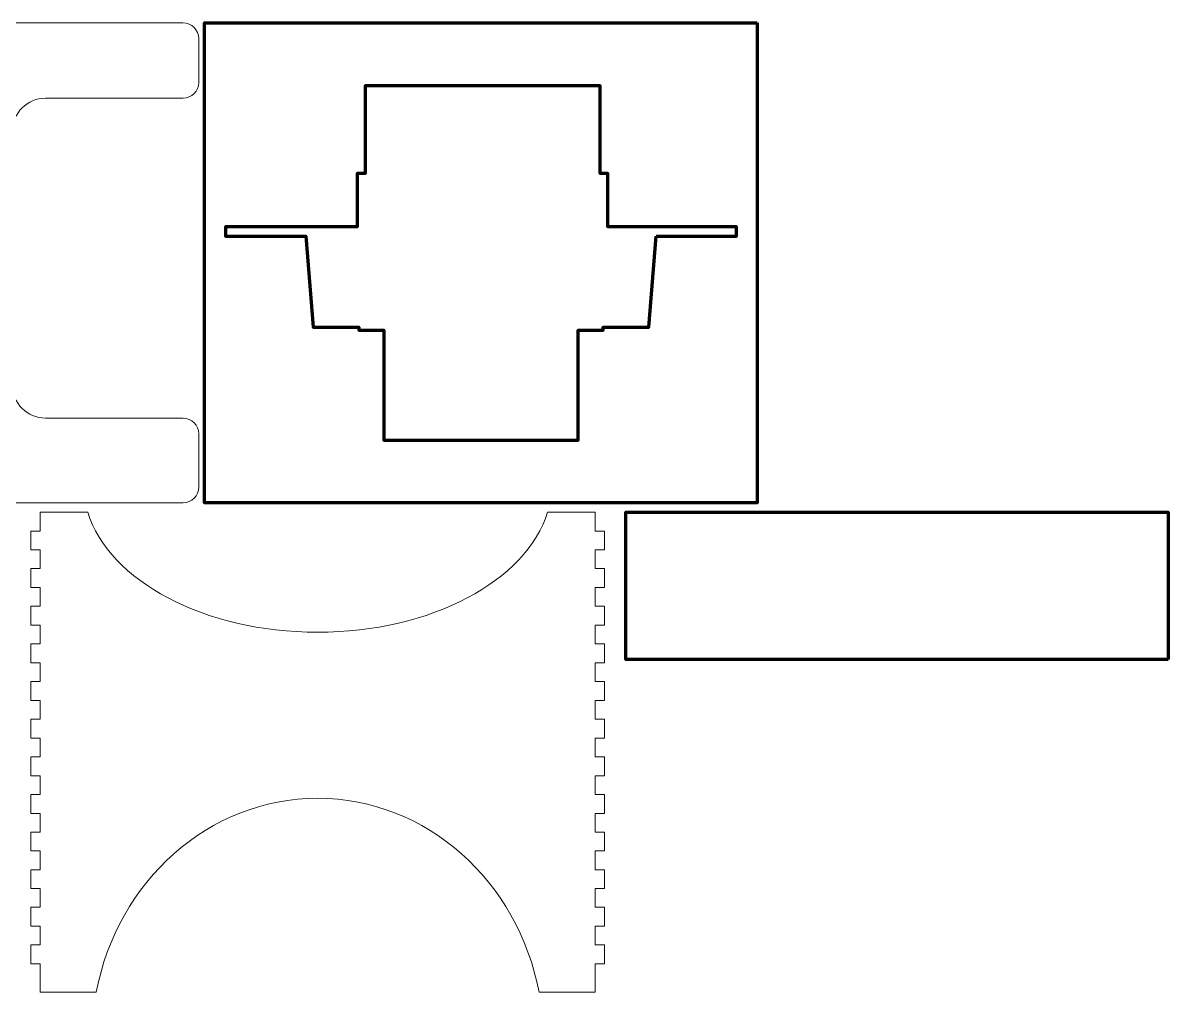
# Model space of a CAD drawing. Header units: millimetres. Extents: x 4 to 746, y 10 to 331.
# Drawn here: x 380.8 to 746.2, y 21.5 to 330.6 of the extents above; entities that cross this region are included whole.
import ezdxf

# ---------------------------------------------------------------- set-up
doc = ezdxf.new("R2010")
doc.units = ezdxf.units.MM
doc.header["$MEASUREMENT"] = 0
doc.layers.add('Layer 1', color=7, linetype='Continuous', lineweight=0)

msp = doc.modelspace()

# ---------------------------------------------------------------- linework, layer by layer
at = {"layer": 'Layer 1', "color": 250, "lineweight": 70, "true_color": 0x212529}
msp.add_lwpolyline([(746.16, 127.56), (573.23, 127.56), (573.23, 174.58), (746.16, 174.58)], close=True, dxfattribs=at)
at = {"layer": 'Layer 1', "color": 18, "lineweight": 5, "true_color": 0x000000}
for points, knots in [([(436.91, 311.61), (436.91, 311.61), (436.91, 325.63), (436.91, 325.63), (436.91, 328.39), (434.67, 330.63), (431.91, 330.63), (431.91, 330.63), (226.89, 330.63), (226.89, 330.63), (226.88, 330.63), (226.87, 330.62), (226.87, 330.61), (226.87, 330.61), (226.87, 324.61), (226.87, 324.61), (226.87, 324.6), (226.88, 324.59), (226.89, 324.59), (226.89, 324.59), (229.87, 324.59), (229.87, 324.59), (229.87, 324.59), (229.87, 318.63), (229.87, 318.63), (229.87, 318.63), (226.89, 318.63), (226.89, 318.63), (226.88, 318.63), (226.87, 318.62), (226.87, 318.61), (226.87, 318.61), (226.87, 312.61), (226.87, 312.61), (226.87, 312.6), (226.88, 312.59), (226.89, 312.59), (226.89, 312.59), (229.87, 312.59), (229.87, 312.59), (229.87, 312.59), (229.87, 306.63), (229.87, 306.63), (229.87, 306.63), (226.89, 306.63), (226.89, 306.63), (226.88, 306.63), (226.87, 306.62), (226.87, 306.61), (226.87, 306.61), (226.87, 300.61), (226.87, 300.61), (226.87, 300.6), (226.88, 300.59), (226.89, 300.59), (226.89, 300.59), (229.87, 300.59), (229.87, 300.59), (229.87, 300.59), (229.87, 294.63), (229.87, 294.63), (229.87, 294.63), (226.89, 294.63), (226.89, 294.63), (226.88, 294.63), (226.87, 294.62), (226.87, 294.61), (226.87, 294.61), (226.87, 288.61), (226.87, 288.61), (226.87, 288.6), (226.88, 288.59), (226.89, 288.59), (226.89, 288.59), (229.87, 288.59), (229.87, 288.59), (229.87, 288.59), (229.87, 282.63), (229.87, 282.63), (229.87, 282.63), (226.89, 282.63), (226.89, 282.63), (226.88, 282.63), (226.87, 282.62), (226.87, 282.61), (226.87, 282.61), (226.87, 276.61), (226.87, 276.61), (226.87, 276.6), (226.88, 276.59), (226.89, 276.59), (226.89, 276.59), (229.87, 276.59), (229.87, 276.59), (229.87, 276.59), (229.87, 270.63), (229.87, 270.63), (229.87, 270.63), (226.89, 270.63), (226.89, 270.63), (226.88, 270.63), (226.87, 270.62), (226.87, 270.61), (226.87, 270.61), (226.87, 264.61), (226.87, 264.61), (226.87, 264.6), (226.88, 264.59), (226.89, 264.59), (226.89, 264.59), (229.87, 264.59), (229.87, 264.59), (229.87, 264.59), (229.87, 258.63), (229.87, 258.63), (229.87, 258.63), (226.89, 258.63), (226.89, 258.63), (226.88, 258.63), (226.87, 258.62), (226.87, 258.61), (226.87, 258.61), (226.87, 252.61), (226.87, 252.61), (226.87, 252.6), (226.88, 252.59), (226.89, 252.59), (226.89, 252.59), (229.87, 252.59), (229.87, 252.59), (229.87, 252.59), (229.87, 246.63), (229.87, 246.63), (229.87, 246.63), (226.89, 246.63), (226.89, 246.63), (226.88, 246.63), (226.87, 246.62), (226.87, 246.61), (226.87, 246.61), (226.87, 240.61), (226.87, 240.61), (226.87, 240.6), (226.88, 240.59), (226.89, 240.59), (226.89, 240.59), (229.87, 240.59), (229.87, 240.59), (229.87, 240.59), (229.87, 234.63), (229.87, 234.63), (229.87, 234.63), (226.89, 234.63), (226.89, 234.63), (226.88, 234.63), (226.87, 234.62), (226.87, 234.61), (226.87, 234.61), (226.87, 228.61), (226.87, 228.61), (226.87, 228.6), (226.88, 228.59), (226.89, 228.59), (226.89, 228.59), (229.87, 228.59), (229.87, 228.59), (229.87, 228.59), (229.87, 222.63), (229.87, 222.63), (229.87, 222.63), (226.89, 222.63), (226.89, 222.63), (226.88, 222.63), (226.87, 222.62), (226.87, 222.61), (226.87, 222.61), (226.87, 216.61), (226.87, 216.61), (226.87, 216.6), (226.88, 216.59), (226.89, 216.59), (226.89, 216.59), (229.87, 216.59), (229.87, 216.59), (229.87, 216.59), (229.87, 210.63), (229.87, 210.63), (229.87, 210.63), (226.89, 210.63), (226.89, 210.63), (226.88, 210.63), (226.87, 210.62), (226.87, 210.61), (226.87, 210.61), (226.87, 204.61), (226.87, 204.61), (226.87, 204.6), (226.88, 204.59), (226.89, 204.59), (226.89, 204.59), (229.87, 204.59), (229.87, 204.59), (229.87, 204.59), (229.87, 198.63), (229.87, 198.63), (229.87, 198.63), (226.89, 198.63), (226.89, 198.63), (226.88, 198.63), (226.87, 198.62), (226.87, 198.61), (226.87, 198.61), (226.87, 192.61), (226.87, 192.61), (226.87, 192.6), (226.88, 192.59), (226.89, 192.59), (226.89, 192.59), (229.87, 192.59), (229.87, 192.59), (229.87, 192.59), (229.87, 186.63), (229.87, 186.63), (229.87, 186.63), (226.89, 186.63), (226.89, 186.63), (226.88, 186.63), (226.87, 186.62), (226.87, 186.61), (226.87, 186.61), (226.87, 177.59), (226.87, 177.59), (226.87, 177.59), (431.93, 177.59), (431.93, 177.59), (434.68, 177.59), (436.91, 179.82), (436.91, 182.57), (436.91, 182.57), (436.91, 199.6), (436.91, 199.6), (436.91, 202.36), (434.68, 204.59), (431.93, 204.59), (431.93, 204.59), (388.09, 204.59), (388.09, 204.59), (382.22, 204.59), (377.47, 209.34), (377.47, 215.21), (377.47, 215.21), (377.47, 296.01), (377.47, 296.01), (377.47, 301.87), (382.22, 306.63), (388.09, 306.63), (388.09, 306.63), (431.93, 306.63), (431.93, 306.63), (434.68, 306.63), (436.91, 308.86), (436.91, 311.61)], [0, 0, 0, 0, 1, 1, 1, 2, 2, 2, 3, 3, 3, 4, 4, 4, 5, 5, 5, 6, 6, 6, 7, 7, 7, 8, 8, 8, 9, 9, 9, 10, 10, 10, 11, 11, 11, 12, 12, 12, 13, 13, 13, 14, 14, 14, 15, 15, 15, 16, 16, 16, 17, 17, 17, 18, 18, 18, 19, 19, 19, 20, 20, 20, 21, 21, 21, 22, 22, 22, 23, 23, 23, 24, 24, 24, 25, 25, 25, 26, 26, 26, 27, 27, 27, 28, 28, 28, 29, 29, 29, 30, 30, 30, 31, 31, 31, 32, 32, 32, 33, 33, 33, 34, 34, 34, 35, 35, 35, 36, 36, 36, 37, 37, 37, 38, 38, 38, 39, 39, 39, 40, 40, 40, 41, 41, 41, 42, 42, 42, 43, 43, 43, 44, 44, 44, 45, 45, 45, 46, 46, 46, 47, 47, 47, 48, 48, 48, 49, 49, 49, 50, 50, 50, 51, 51, 51, 52, 52, 52, 53, 53, 53, 54, 54, 54, 55, 55, 55, 56, 56, 56, 57, 57, 57, 58, 58, 58, 59, 59, 59, 60, 60, 60, 61, 61, 61, 62, 62, 62, 63, 63, 63, 64, 64, 64, 65, 65, 65, 66, 66, 66, 67, 67, 67, 68, 68, 68, 69, 69, 69, 70, 70, 70, 71, 71, 71, 72, 72, 72, 73, 73, 73, 74, 74, 74, 75, 75, 75, 76, 76, 76, 77, 77, 77, 78, 78, 78, 79, 79, 79, 80, 80, 80, 81, 81, 81, 82, 82, 82, 83, 83, 83, 84, 84, 84, 85, 85, 85, 86, 86, 86, 87, 87, 87, 87]), ([(566.37, 162.54), (566.38, 162.54), (566.39, 162.55), (566.39, 162.56), (566.39, 162.56), (566.39, 168.56), (566.39, 168.56), (566.39, 168.57), (566.38, 168.58), (566.37, 168.58), (566.37, 168.58), (563.39, 168.58), (563.39, 168.58), (563.39, 168.58), (563.39, 174.56), (563.39, 174.56), (563.39, 174.57), (563.38, 174.58), (563.37, 174.58), (563.37, 174.58), (548.21, 174.58), (548.21, 174.58), (541.43, 152.76), (511.17, 136.3), (474.87, 136.3), (438.57, 136.3), (408.31, 152.76), (401.53, 174.58), (401.53, 174.58), (386.37, 174.58), (386.37, 174.58), (386.36, 174.58), (386.35, 174.57), (386.35, 174.56), (386.35, 174.56), (386.35, 168.58), (386.35, 168.58), (386.35, 168.58), (383.37, 168.58), (383.37, 168.58), (383.36, 168.58), (383.35, 168.57), (383.35, 168.56), (383.35, 168.56), (383.35, 162.56), (383.35, 162.56), (383.35, 162.55), (383.36, 162.54), (383.37, 162.54), (383.37, 162.54), (386.35, 162.54), (386.35, 162.54), (386.35, 162.54), (386.35, 156.58), (386.35, 156.58), (386.35, 156.58), (383.37, 156.58), (383.37, 156.58), (383.36, 156.58), (383.35, 156.57), (383.35, 156.56), (383.35, 156.56), (383.35, 150.56), (383.35, 150.56), (383.35, 150.55), (383.36, 150.54), (383.37, 150.54), (383.37, 150.54), (386.35, 150.54), (386.35, 150.54), (386.35, 150.54), (386.35, 144.58), (386.35, 144.58), (386.35, 144.58), (383.37, 144.58), (383.37, 144.58), (383.36, 144.58), (383.35, 144.57), (383.35, 144.56), (383.35, 144.56), (383.35, 138.56), (383.35, 138.56), (383.35, 138.55), (383.36, 138.54), (383.37, 138.54), (383.37, 138.54), (386.35, 138.54), (386.35, 138.54), (386.35, 138.54), (386.35, 132.58), (386.35, 132.58), (386.35, 132.58), (383.37, 132.58), (383.37, 132.58), (383.36, 132.58), (383.35, 132.57), (383.35, 132.56), (383.35, 132.56), (383.35, 126.56), (383.35, 126.56), (383.35, 126.55), (383.36, 126.54), (383.37, 126.54), (383.37, 126.54), (386.35, 126.54), (386.35, 126.54), (386.35, 126.54), (386.35, 120.58), (386.35, 120.58), (386.35, 120.58), (383.37, 120.58), (383.37, 120.58), (383.36, 120.58), (383.35, 120.57), (383.35, 120.56), (383.35, 120.56), (383.35, 114.56), (383.35, 114.56), (383.35, 114.55), (383.36, 114.54), (383.37, 114.54), (383.37, 114.54), (386.35, 114.54), (386.35, 114.54), (386.35, 114.54), (386.35, 108.58), (386.35, 108.58), (386.35, 108.58), (383.37, 108.58), (383.37, 108.58), (383.36, 108.58), (383.35, 108.57), (383.35, 108.56), (383.35, 108.56), (383.35, 102.56), (383.35, 102.56), (383.35, 102.55), (383.36, 102.54), (383.37, 102.54), (383.37, 102.54), (386.35, 102.54), (386.35, 102.54), (386.35, 102.54), (386.35, 96.58), (386.35, 96.58), (386.35, 96.58), (383.37, 96.58), (383.37, 96.58), (383.36, 96.58), (383.35, 96.57), (383.35, 96.56), (383.35, 96.56), (383.35, 90.56), (383.35, 90.56), (383.35, 90.55), (383.36, 90.54), (383.37, 90.54), (383.37, 90.54), (386.35, 90.54), (386.35, 90.54), (386.35, 90.54), (386.35, 84.58), (386.35, 84.58), (386.35, 84.58), (383.37, 84.58), (383.37, 84.58), (383.36, 84.58), (383.35, 84.57), (383.35, 84.56), (383.35, 84.56), (383.35, 78.56), (383.35, 78.56), (383.35, 78.55), (383.36, 78.54), (383.37, 78.54), (383.37, 78.54), (386.35, 78.54), (386.35, 78.54), (386.35, 78.54), (386.35, 72.58), (386.35, 72.58), (386.35, 72.58), (383.37, 72.58), (383.37, 72.58), (383.36, 72.58), (383.35, 72.57), (383.35, 72.56), (383.35, 72.56), (383.35, 66.56), (383.35, 66.56), (383.35, 66.55), (383.36, 66.54), (383.37, 66.54), (383.37, 66.54), (386.35, 66.54), (386.35, 66.54), (386.35, 66.54), (386.35, 60.58), (386.35, 60.58), (386.35, 60.58), (383.37, 60.58), (383.37, 60.58), (383.36, 60.58), (383.35, 60.57), (383.35, 60.56), (383.35, 60.56), (383.35, 54.56), (383.35, 54.56), (383.35, 54.55), (383.36, 54.54), (383.37, 54.54), (383.37, 54.54), (386.35, 54.54), (386.35, 54.54), (386.35, 54.54), (386.35, 48.58), (386.35, 48.58), (386.35, 48.58), (383.37, 48.58), (383.37, 48.58), (383.36, 48.58), (383.35, 48.57), (383.35, 48.56), (383.35, 48.56), (383.35, 42.56), (383.35, 42.56), (383.35, 42.55), (383.36, 42.54), (383.37, 42.54), (383.37, 42.54), (386.35, 42.54), (386.35, 42.54), (386.35, 42.54), (386.35, 36.58), (386.35, 36.58), (386.35, 36.58), (383.37, 36.58), (383.37, 36.58), (383.36, 36.58), (383.35, 36.57), (383.35, 36.56), (383.35, 36.56), (383.35, 30.56), (383.35, 30.56), (383.35, 30.55), (383.36, 30.54), (383.37, 30.54), (383.37, 30.54), (386.35, 30.54), (386.35, 30.54), (386.35, 30.54), (386.35, 25.88), (386.35, 25.88), (386.35, 25.88), (386.35, 24.56), (386.35, 24.56), (386.35, 24.56), (386.35, 21.54), (386.35, 21.54), (386.35, 21.54), (393.87, 21.54), (393.87, 21.54), (393.87, 21.54), (399.87, 21.54), (399.87, 21.54), (399.87, 21.54), (404.25, 21.54), (404.25, 21.54), (410.93, 56.8), (440.01, 83.34), (474.87, 83.34), (509.73, 83.34), (538.81, 56.8), (545.49, 21.54), (545.49, 21.54), (549.87, 21.54), (549.87, 21.54), (549.87, 21.54), (555.87, 21.54), (555.87, 21.54), (555.87, 21.54), (563.39, 21.54), (563.39, 21.54), (563.39, 21.54), (563.39, 24.56), (563.39, 24.56), (563.39, 24.56), (563.39, 25.88), (563.39, 25.88), (563.39, 25.88), (563.39, 30.54), (563.39, 30.54), (563.39, 30.54), (566.37, 30.54), (566.37, 30.54), (566.38, 30.54), (566.39, 30.55), (566.39, 30.56), (566.39, 30.56), (566.39, 36.56), (566.39, 36.56), (566.39, 36.57), (566.38, 36.58), (566.37, 36.58), (566.37, 36.58), (563.39, 36.58), (563.39, 36.58), (563.39, 36.58), (563.39, 42.54), (563.39, 42.54), (563.39, 42.54), (566.37, 42.54), (566.37, 42.54), (566.38, 42.54), (566.39, 42.55), (566.39, 42.56), (566.39, 42.56), (566.39, 48.56), (566.39, 48.56), (566.39, 48.57), (566.38, 48.58), (566.37, 48.58), (566.37, 48.58), (563.39, 48.58), (563.39, 48.58), (563.39, 48.58), (563.39, 54.54), (563.39, 54.54), (563.39, 54.54), (566.37, 54.54), (566.37, 54.54), (566.38, 54.54), (566.39, 54.55), (566.39, 54.56), (566.39, 54.56), (566.39, 60.56), (566.39, 60.56), (566.39, 60.57), (566.38, 60.58), (566.37, 60.58), (566.37, 60.58), (563.39, 60.58), (563.39, 60.58), (563.39, 60.58), (563.39, 66.54), (563.39, 66.54), (563.39, 66.54), (566.37, 66.54), (566.37, 66.54), (566.38, 66.54), (566.39, 66.55), (566.39, 66.56), (566.39, 66.56), (566.39, 72.56), (566.39, 72.56), (566.39, 72.57), (566.38, 72.58), (566.37, 72.58), (566.37, 72.58), (563.39, 72.58), (563.39, 72.58), (563.39, 72.58), (563.39, 78.54), (563.39, 78.54), (563.39, 78.54), (566.37, 78.54), (566.37, 78.54), (566.38, 78.54), (566.39, 78.55), (566.39, 78.56), (566.39, 78.56), (566.39, 84.56), (566.39, 84.56), (566.39, 84.57), (566.38, 84.58), (566.37, 84.58), (566.37, 84.58), (563.39, 84.58), (563.39, 84.58), (563.39, 84.58), (563.39, 90.54), (563.39, 90.54), (563.39, 90.54), (566.37, 90.54), (566.37, 90.54), (566.38, 90.54), (566.39, 90.55), (566.39, 90.56), (566.39, 90.56), (566.39, 96.56), (566.39, 96.56), (566.39, 96.57), (566.38, 96.58), (566.37, 96.58), (566.37, 96.58), (563.39, 96.58), (563.39, 96.58), (563.39, 96.58), (563.39, 102.54), (563.39, 102.54), (563.39, 102.54), (566.37, 102.54), (566.37, 102.54), (566.38, 102.54), (566.39, 102.55), (566.39, 102.56), (566.39, 102.56), (566.39, 108.56), (566.39, 108.56), (566.39, 108.57), (566.38, 108.58), (566.37, 108.58), (566.37, 108.58), (563.39, 108.58), (563.39, 108.58), (563.39, 108.58), (563.39, 114.54), (563.39, 114.54), (563.39, 114.54), (566.37, 114.54), (566.37, 114.54), (566.38, 114.54), (566.39, 114.55), (566.39, 114.56), (566.39, 114.56), (566.39, 120.56), (566.39, 120.56), (566.39, 120.57), (566.38, 120.58), (566.37, 120.58), (566.37, 120.58), (563.39, 120.58), (563.39, 120.58), (563.39, 120.58), (563.39, 126.54), (563.39, 126.54), (563.39, 126.54), (566.37, 126.54), (566.37, 126.54), (566.38, 126.54), (566.39, 126.55), (566.39, 126.56), (566.39, 126.56), (566.39, 132.56), (566.39, 132.56), (566.39, 132.57), (566.38, 132.58), (566.37, 132.58), (566.37, 132.58), (563.39, 132.58), (563.39, 132.58), (563.39, 132.58), (563.39, 138.54), (563.39, 138.54), (563.39, 138.54), (566.37, 138.54), (566.37, 138.54), (566.38, 138.54), (566.39, 138.55), (566.39, 138.56), (566.39, 138.56), (566.39, 144.56), (566.39, 144.56), (566.39, 144.57), (566.38, 144.58), (566.37, 144.58), (566.37, 144.58), (563.39, 144.58), (563.39, 144.58), (563.39, 144.58), (563.39, 150.54), (563.39, 150.54), (563.39, 150.54), (566.37, 150.54), (566.37, 150.54), (566.38, 150.54), (566.39, 150.55), (566.39, 150.56), (566.39, 150.56), (566.39, 156.56), (566.39, 156.56), (566.39, 156.57), (566.38, 156.58), (566.37, 156.58), (566.37, 156.58), (563.39, 156.58), (563.39, 156.58), (563.39, 156.58), (563.39, 162.54), (563.39, 162.54), (563.39, 162.54), (566.37, 162.54), (566.37, 162.54)], [0, 0, 0, 0, 1, 1, 1, 2, 2, 2, 3, 3, 3, 4, 4, 4, 5, 5, 5, 6, 6, 6, 7, 7, 7, 8, 8, 8, 9, 9, 9, 10, 10, 10, 11, 11, 11, 12, 12, 12, 13, 13, 13, 14, 14, 14, 15, 15, 15, 16, 16, 16, 17, 17, 17, 18, 18, 18, 19, 19, 19, 20, 20, 20, 21, 21, 21, 22, 22, 22, 23, 23, 23, 24, 24, 24, 25, 25, 25, 26, 26, 26, 27, 27, 27, 28, 28, 28, 29, 29, 29, 30, 30, 30, 31, 31, 31, 32, 32, 32, 33, 33, 33, 34, 34, 34, 35, 35, 35, 36, 36, 36, 37, 37, 37, 38, 38, 38, 39, 39, 39, 40, 40, 40, 41, 41, 41, 42, 42, 42, 43, 43, 43, 44, 44, 44, 45, 45, 45, 46, 46, 46, 47, 47, 47, 48, 48, 48, 49, 49, 49, 50, 50, 50, 51, 51, 51, 52, 52, 52, 53, 53, 53, 54, 54, 54, 55, 55, 55, 56, 56, 56, 57, 57, 57, 58, 58, 58, 59, 59, 59, 60, 60, 60, 61, 61, 61, 62, 62, 62, 63, 63, 63, 64, 64, 64, 65, 65, 65, 66, 66, 66, 67, 67, 67, 68, 68, 68, 69, 69, 69, 70, 70, 70, 71, 71, 71, 72, 72, 72, 73, 73, 73, 74, 74, 74, 75, 75, 75, 76, 76, 76, 77, 77, 77, 78, 78, 78, 79, 79, 79, 80, 80, 80, 81, 81, 81, 82, 82, 82, 83, 83, 83, 84, 84, 84, 85, 85, 85, 86, 86, 86, 87, 87, 87, 88, 88, 88, 89, 89, 89, 90, 90, 90, 91, 91, 91, 92, 92, 92, 93, 93, 93, 94, 94, 94, 95, 95, 95, 96, 96, 96, 97, 97, 97, 98, 98, 98, 99, 99, 99, 100, 100, 100, 101, 101, 101, 102, 102, 102, 103, 103, 103, 104, 104, 104, 105, 105, 105, 106, 106, 106, 107, 107, 107, 108, 108, 108, 109, 109, 109, 110, 110, 110, 111, 111, 111, 112, 112, 112, 113, 113, 113, 114, 114, 114, 115, 115, 115, 116, 116, 116, 117, 117, 117, 118, 118, 118, 119, 119, 119, 120, 120, 120, 121, 121, 121, 122, 122, 122, 123, 123, 123, 124, 124, 124, 125, 125, 125, 126, 126, 126, 127, 127, 127, 128, 128, 128, 129, 129, 129, 130, 130, 130, 131, 131, 131, 132, 132, 132, 133, 133, 133, 134, 134, 134, 135, 135, 135, 136, 136, 136, 137, 137, 137, 138, 138, 138, 139, 139, 139, 140, 140, 140, 141, 141, 141, 142, 142, 142, 143, 143, 143, 144, 144, 144, 145, 145, 145, 146, 146, 146, 147, 147, 147, 148, 148, 148, 149, 149, 149, 150, 150, 150, 151, 151, 151, 152, 152, 152, 153, 153, 153, 154, 154, 154, 155, 155, 155, 156, 156, 156, 157, 157, 157, 158, 158, 158, 159, 159, 159, 160, 160, 160, 161, 161, 161, 162, 162, 162, 163, 163, 163, 164, 164, 164, 164])]:
    msp.add_open_spline(points, degree=3, knots=knots, dxfattribs=at)
at = {"layer": 'Layer 1', "color": 250, "lineweight": 70, "true_color": 0x212529}
for points, knots in [([(615.06, 330.61), (615.06, 330.61), (438.76, 330.61), (438.76, 330.61), (438.76, 330.61), (438.76, 177.61), (438.76, 177.61), (438.76, 177.61), (615.06, 177.61), (615.06, 177.61), (615.06, 177.61), (615.06, 330.61), (615.06, 330.61)], [0, 0, 0, 0, 1, 1, 1, 2, 2, 2, 3, 3, 3, 4, 4, 4, 4]), ([(582.88, 262.61), (582.88, 262.61), (580.47, 233.61), (580.47, 233.61), (580.47, 233.61), (565.95, 233.61), (565.95, 233.61), (565.95, 233.61), (565.95, 232.61), (565.95, 232.61), (565.95, 232.61), (557.95, 232.61), (557.95, 232.61), (557.95, 232.61), (557.95, 197.61), (557.95, 197.61), (557.95, 197.61), (495.98, 197.61), (495.98, 197.61), (495.98, 197.61), (495.98, 232.61), (495.98, 232.61), (495.98, 232.61), (487.98, 232.61), (487.98, 232.61), (487.98, 232.61), (487.98, 233.61), (487.98, 233.61), (487.98, 233.61), (473.47, 233.61), (473.47, 233.61), (473.47, 233.61), (471.05, 262.61), (471.05, 262.61), (471.05, 262.61), (445.47, 262.61), (445.47, 262.61), (445.47, 262.61), (445.47, 265.61), (445.47, 265.61), (445.47, 265.61), (487.5, 265.61), (487.5, 265.61), (487.5, 265.61), (487.5, 282.61), (487.5, 282.61), (487.5, 282.61), (490, 282.61), (490, 282.61), (490, 282.61), (490, 310.61), (490, 310.61), (490, 310.61), (564.94, 310.61), (564.94, 310.61), (564.94, 310.61), (564.94, 282.61), (564.94, 282.61), (564.94, 282.61), (567.44, 282.61), (567.44, 282.61), (567.44, 282.61), (567.44, 265.61), (567.44, 265.61), (567.44, 265.61), (608.47, 265.61), (608.47, 265.61), (608.47, 265.61), (608.47, 262.61), (608.47, 262.61), (608.47, 262.61), (582.88, 262.61), (582.88, 262.61)], [0, 0, 0, 0, 1, 1, 1, 2, 2, 2, 3, 3, 3, 4, 4, 4, 5, 5, 5, 6, 6, 6, 7, 7, 7, 8, 8, 8, 9, 9, 9, 10, 10, 10, 11, 11, 11, 12, 12, 12, 13, 13, 13, 14, 14, 14, 15, 15, 15, 16, 16, 16, 17, 17, 17, 18, 18, 18, 19, 19, 19, 20, 20, 20, 21, 21, 21, 22, 22, 22, 23, 23, 23, 24, 24, 24, 24])]:
    msp.add_open_spline(points, degree=3, knots=knots, dxfattribs=at)

doc.saveas('drawing.dxf')
